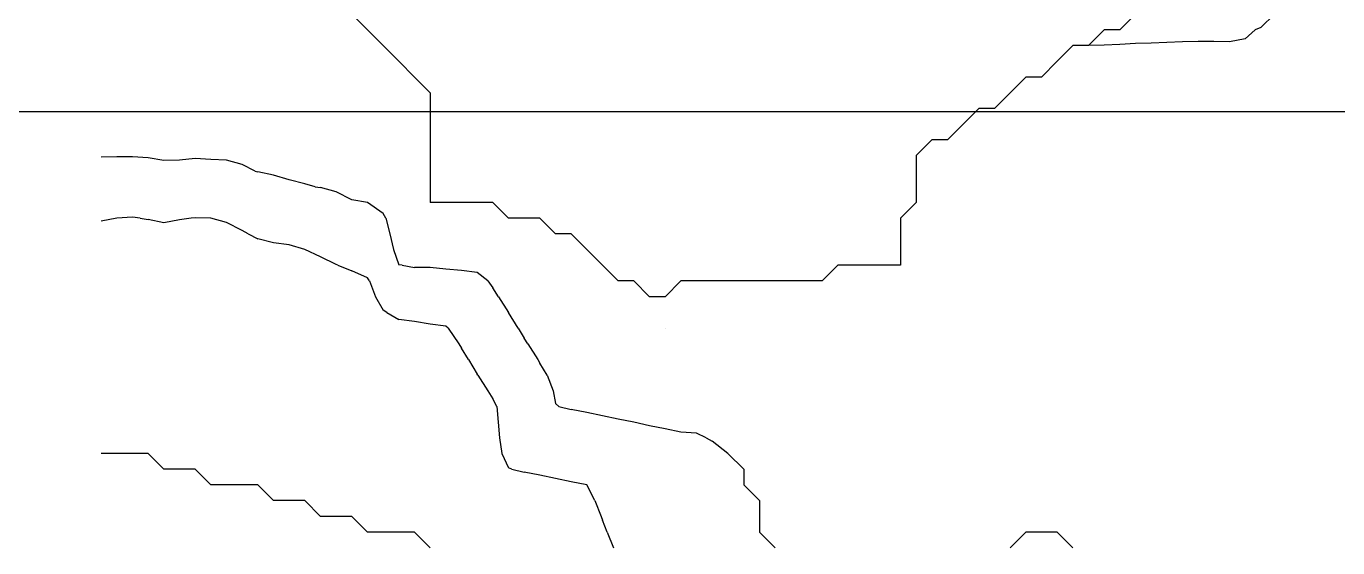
# Model space of a CAD drawing. Header units: feet. Extents: x 70 to 1025, y -1570 to -26.
# Drawn here: x 430.4 to 597.8, y -780 to -713.5 of the extents above; entities that cross this region are included whole.
import ezdxf

# ---------------------------------------------------------------- set-up
doc = ezdxf.new("R2010")
doc.units = ezdxf.units.FT
for name, color, linetype in [('BLDG-EXIST', 8, 'CONTINUOUS'), ('GRADE-FINISHED', 5, 'CONTINUOUS'), ('TOPO-EXIST', 8, 'CONTINUOUS')]:
    doc.layers.add(name, color=color, linetype=linetype)

msp = doc.modelspace()

# ---------------------------------------------------------------- linework, layer by layer
at = {"layer": 'BLDG-EXIST'}
msp.add_line((109.6, -724.4), (651.8, -724.4), dxfattribs=at)
at = {"layer": 'GRADE-FINISHED'}
for p, q in [((474, -714, 2593), (472, -712, 2593)), ((589.735, -712, 2593), (588, -713.704, 2593)), ((474, -714, 2593), (474, -714, 2593)), ((476, -716, 2593), (474, -714, 2593)), ((587.286, -714, 2593), (586, -715.142, 2593)), ((588, -713.704, 2593), (587.286, -714, 2593)), ((476, -716, 2593), (476, -716, 2593)), ((478, -718, 2593), (476, -716, 2593)), ((564, -716, 2593), (562, -718, 2593)), ((566, -716, 2593), (564, -716, 2593)), ((568, -715.943, 2593), (566, -716, 2593)), ((566, -716, 2593), (566, -716, 2593)), ((570, -715.838, 2593), (568, -715.943, 2593)), ((572, -715.744, 2593), (570, -715.838, 2593)), ((574, -715.679, 2593), (572, -715.744, 2593)), ((576, -715.6, 2593), (574, -715.679, 2593)), ((578, -715.528, 2593), (576, -715.6, 2593)), ((580, -715.463, 2593), (578, -715.528, 2593)), ((582, -715.479, 2593), (580, -715.463, 2593)), ((584, -715.511, 2593), (582, -715.479, 2593)), ((586, -715.142, 2593), (584, -715.511, 2593)), ((478, -718, 2593), (478, -718, 2593)), ((480, -720, 2593), (478, -718, 2593)), ((562, -718, 2593), (560, -720, 2593)), ((562, -718, 2593), (562, -718, 2593)), ((480, -720, 2593), (480, -720, 2593)), ((482, -722, 2593), (480, -720, 2593)), ((558, -720, 2593), (556, -722, 2593)), ((560, -720, 2593), (558, -720, 2593)), ((560, -720, 2593), (560, -720, 2593)), ((482, -722, 2593), (482, -724, 2593)), ((556, -722, 2593), (554, -724, 2593)), ((556, -722, 2593), (556, -722, 2593)), ((482, -724, 2593), (482, -726, 2593)), ((552, -724, 2593), (550, -726, 2593)), ((554, -724, 2593), (552, -724, 2593)), ((554, -724, 2593), (554, -724, 2593)), ((482, -726, 2593), (482, -728, 2593)), ((550, -726, 2593), (548, -728, 2593)), ((550, -726, 2593), (550, -726, 2593)), ((482, -728, 2593), (482, -730, 2593)), ((546, -728, 2593), (544, -730, 2593)), ((548, -728, 2593), (546, -728, 2593)), ((548, -728, 2593), (548, -728, 2593)), ((442, -730.182, 2592), (440, -730.2, 2592)), ((444, -730.174, 2592), (442, -730.182, 2592)), ((446, -730.3, 2592), (444, -730.174, 2592)), ((448, -730.625, 2592), (446, -730.3, 2592)), ((450, -730.588, 2592), (448, -730.625, 2592)), ((452, -730.4, 2592), (450, -730.588, 2592)), ((454, -730.526, 2592), (452, -730.4, 2592)), ((456, -730.588, 2592), (454, -730.526, 2592)), ((458, -731.167, 2592), (456, -730.588, 2592)), ((459.667, -732, 2592), (458, -731.167, 2592)), ((482, -730, 2593), (482, -732, 2593)), ((544, -730, 2593), (544, -732, 2593)), ((459.667, -732, 2592), (460, -732.087, 2592)), ((462, -732.5, 2592), (460, -732.087, 2592)), ((464, -733.091, 2592), (462, -732.5, 2592)), ((466, -733.6, 2592), (464, -733.091, 2592)), ((482, -732, 2593), (482, -734, 2593)), ((544, -732, 2593), (544, -734, 2593)), ((467.333, -734, 2592), (466, -733.6, 2592)), ((467.333, -734, 2592), (468, -734.1, 2592)), ((470, -734.625, 2592), (468, -734.1, 2592)), ((472, -735.636, 2592), (470, -734.625, 2592)), ((482, -734, 2593), (482, -736, 2593)), ((544, -734, 2593), (544, -736, 2593)), ((474, -736, 2592), (472, -735.636, 2592)), ((474, -736, 2592), (474, -736, 2592)), ((476, -737.407, 2592), (474, -736, 2592)), ((482, -736, 2593), (482, -736, 2593)), ((484, -736, 2593), (482, -736, 2593)), ((486, -736, 2593), (484, -736, 2593)), ((488, -736, 2593), (486, -736, 2593)), ((490, -736, 2593), (488, -736, 2593)), ((492, -738, 2593), (490, -736, 2593)), ((544, -736, 2593), (542, -738, 2593)), ((544, -736, 2593), (544, -736, 2593)), ((442, -738, 2591), (440, -738.385, 2591)), ((444, -737.852, 2591), (442, -738, 2591)), ((442, -738, 2591), (442, -738, 2591)), ((445, -738, 2591), (444, -737.852, 2591)), ((445, -738, 2591), (446, -738.148, 2591)), ((451.5, -738, 2591), (450, -738.214, 2591)), ((452, -737.929, 2591), (451.5, -738, 2591)), ((454, -738, 2591), (452, -737.929, 2591)), ((454, -738, 2591), (454, -738, 2591)), ((456, -738.538, 2591), (454, -738, 2591)), ((476.327, -738, 2592), (476, -737.407, 2592)), ((476.327, -738, 2592), (476.857, -740, 2592)), ((492, -738, 2593), (492, -738, 2593)), ((494, -738, 2593), (492, -738, 2593)), ((496, -738, 2593), (494, -738, 2593)), ((498, -740, 2593), (496, -738, 2593)), ((542, -738, 2593), (542, -740, 2593)), ((448, -738.593, 2591), (446, -738.148, 2591)), ((450, -738.214, 2591), (448, -738.593, 2591)), ((458, -739.565, 2591), (456, -738.538, 2591)), ((458.769, -740, 2591), (458, -739.565, 2591)), ((458.769, -740, 2591), (460, -740.64, 2591)), ((462, -741.12, 2591), (460, -740.64, 2591)), ((464, -741.385, 2591), (462, -741.12, 2591)), ((466, -742, 2591), (464, -741.385, 2591)), ((476.857, -740, 2592), (477.308, -742, 2592)), ((498, -740, 2593), (498, -740, 2593)), ((500, -740, 2593), (498, -740, 2593)), ((502, -742, 2593), (500, -740, 2593)), ((542, -740, 2593), (542, -742, 2593)), ((466, -742, 2591), (466, -742, 2591)), ((468, -742.909, 2591), (466, -742, 2591)), ((470, -743.913, 2591), (468, -742.909, 2591)), ((477.308, -742, 2592), (478, -743.929, 2592)), ((502, -742, 2593), (502, -742, 2593)), ((504, -744, 2593), (502, -742, 2593)), ((542, -742, 2593), (542, -744, 2593)), ((470.222, -744, 2591), (470, -743.913, 2591)), ((470.222, -744, 2591), (472, -744.696, 2591)), ((474, -745.619, 2591), (472, -744.696, 2591)), ((478.4, -744, 2592), (478, -743.929, 2592)), ((478.4, -744, 2592), (480, -744.276, 2592)), ((482, -744.296, 2592), (480, -744.276, 2592)), ((484, -744.5, 2592), (482, -744.296, 2592)), ((486, -744.643, 2592), (484, -744.5, 2592)), ((488, -744.917, 2592), (486, -744.643, 2592)), ((504, -744, 2593), (504, -744, 2593)), ((506, -746, 2593), (504, -744, 2593)), ((534, -744, 2593), (532, -746, 2593)), ((536, -744, 2593), (534, -744, 2593)), ((538, -744, 2593), (536, -744, 2593)), ((540, -744, 2593), (538, -744, 2593)), ((542, -744, 2593), (540, -744, 2593)), ((542, -744, 2593), (542, -744, 2593)), ((474.267, -746, 2591), (474, -745.619, 2591)), ((474.267, -746, 2591), (475.021, -748, 2591)), ((489.368, -746, 2592), (488, -744.917, 2592)), ((489.368, -746, 2592), (490, -746.857, 2592)), ((506, -746, 2593), (506, -746, 2593)), ((508, -746, 2593), (506, -746, 2593)), ((510, -748, 2593), (508, -746, 2593)), ((514, -746, 2593), (512, -748, 2593)), ((516, -746, 2593), (514, -746, 2593)), ((518, -746, 2593), (516, -746, 2593)), ((520, -746, 2593), (518, -746, 2593)), ((522, -746, 2593), (520, -746, 2593)), ((524, -746, 2593), (522, -746, 2593)), ((526, -746, 2593), (524, -746, 2593)), ((528, -746, 2593), (526, -746, 2593)), ((530, -746, 2593), (528, -746, 2593)), ((532, -746, 2593), (530, -746, 2593)), ((532, -746, 2593), (532, -746, 2593)), ((475.021, -748, 2591), (476, -749.704, 2591)), ((490.727, -748, 2592), (490, -746.857, 2592)), ((490.727, -748, 2592), (492, -750, 2592)), ((510, -748, 2593), (510, -748, 2593)), ((512, -748, 2593), (510, -748, 2593)), ((512, -748, 2593), (512, -748, 2593)), ((476.471, -750, 2591), (476, -749.704, 2591)), ((476.471, -750, 2591), (478, -750.929, 2591)), ((480, -751.143, 2591), (478, -750.929, 2591)), ((482, -751.5, 2591), (480, -751.143, 2591)), ((484, -751.769, 2591), (482, -751.5, 2591)), ((492, -750, 2592), (492, -750, 2592)), ((493.217, -752, 2592), (492, -750, 2592)), ((484.286, -752, 2591), (484, -751.769, 2591)), ((484.286, -752, 2591), (485.636, -754, 2591)), ((493.217, -752, 2592), (494, -753.286, 2592)), ((512, -752, 2593), (512, -752, 2593)), ((512, -752, 2593), (512, -752, 2593)), ((512, -752, 2593), (512, -752, 2593)), ((512, -752, 2593), (512, -752, 2593)), ((485.636, -754, 2591), (486, -754.571, 2591)), ((486.87, -756, 2591), (486, -754.571, 2591)), ((494.455, -754, 2592), (494, -753.286, 2592)), ((494.455, -754, 2592), (495.727, -756, 2592)), ((486.87, -756, 2591), (488, -757.857, 2591)), ((495.727, -756, 2592), (496, -756.462, 2592)), ((496.909, -758, 2592), (496, -756.462, 2592)), ((488.091, -758, 2591), (488, -757.857, 2591)), ((488.091, -758, 2591), (489.364, -760, 2591)), ((496.909, -758, 2592), (497.704, -760, 2592)), ((489.364, -760, 2591), (490, -761, 2591)), ((490.519, -762, 2591), (490, -761, 2591)), ((497.704, -760, 2592), (498, -761.6, 2592)), ((490.519, -762, 2591), (490.667, -764, 2591)), ((498.4, -762, 2592), (498, -761.6, 2592)), ((498.4, -762, 2592), (500, -762.364, 2592)), ((502, -762.762, 2592), (500, -762.364, 2592)), ((504, -763.182, 2592), (502, -762.762, 2592)), ((506, -763.619, 2592), (504, -763.182, 2592)), ((490.667, -764, 2591), (490.846, -766, 2591)), ((508, -764, 2592), (506, -763.619, 2592)), ((508, -764, 2592), (508, -764, 2592)), ((510, -764.455, 2592), (508, -764, 2592)), ((512, -764.857, 2592), (510, -764.455, 2592)), ((514, -765.273, 2592), (512, -764.857, 2592)), ((490.846, -766, 2591), (491.12, -768, 2591)), ((516, -765.4, 2592), (514, -765.273, 2592)), ((517.2, -766, 2592), (516, -765.4, 2592)), ((517.2, -766, 2592), (518, -766.4, 2592)), ((520, -768, 2592), (518, -766.4, 2592)), ((442, -768, 2590), (440, -768, 2590)), ((444, -768, 2590), (442, -768, 2590)), ((446, -768, 2590), (444, -768, 2590)), ((448, -770, 2590), (446, -768, 2590)), ((491.12, -768, 2591), (492, -769.833, 2591)), ((520, -768, 2592), (520, -768, 2592)), ((522, -770, 2592), (520, -768, 2592)), ((492.4, -770, 2591), (492, -769.833, 2591)), ((448, -770, 2590), (448, -770, 2590)), ((450, -770, 2590), (448, -770, 2590)), ((452, -770, 2590), (450, -770, 2590)), ((454, -772, 2590), (452, -770, 2590)), ((492.4, -770, 2591), (494, -770.364, 2591)), ((496, -770.762, 2591), (494, -770.364, 2591)), ((498, -771.182, 2591), (496, -770.762, 2591)), ((500, -771.619, 2591), (498, -771.182, 2591)), ((522, -770, 2592), (522, -772, 2592)), ((454, -772, 2590), (454, -772, 2590)), ((456, -772, 2590), (454, -772, 2590)), ((458, -772, 2590), (456, -772, 2590)), ((460, -772, 2590), (458, -772, 2590)), ((462, -774, 2590), (460, -772, 2590)), ((502, -772, 2591), (500, -771.619, 2591)), ((502, -772, 2591), (502, -772, 2591)), ((503, -774, 2591), (502, -772, 2591)), ((522, -772, 2592), (522, -772, 2592)), ((524, -774, 2592), (522, -772, 2592)), ((462, -774, 2590), (462, -774, 2590)), ((464, -774, 2590), (462, -774, 2590)), ((466, -774, 2590), (464, -774, 2590)), ((468, -776, 2590), (466, -774, 2590)), ((503, -774, 2591), (503.818, -776, 2591)), ((524, -774, 2592), (524, -776, 2592)), ((468, -776, 2590), (468, -776, 2590)), ((470, -776, 2590), (468, -776, 2590)), ((472, -776, 2590), (470, -776, 2590)), ((474, -778, 2590), (472, -776, 2590)), ((503.818, -776, 2591), (504, -776.5, 2591)), ((504.6, -778, 2591), (504, -776.5, 2591)), ((524, -776, 2592), (524, -778, 2592)), ((474, -778, 2590), (474, -778, 2590)), ((476, -778, 2590), (474, -778, 2590)), ((478, -778, 2590), (476, -778, 2590)), ((480, -778, 2590), (478, -778, 2590)), ((482, -780, 2590), (480, -778, 2590)), ((504.6, -778, 2591), (505.4, -780, 2591)), ((524, -778, 2592), (524, -778, 2592)), ((526, -780, 2592), (524, -778, 2592)), ((558, -778, 2592), (556, -780, 2592)), ((560, -778, 2592), (558, -778, 2592)), ((562, -778, 2592), (560, -778, 2592)), ((564, -780, 2592), (562, -778, 2592))]:
    msp.add_line(p, q, dxfattribs=at)
at = {"layer": 'TOPO-EXIST'}
for p, q in [((474, -714, 2593), (472, -712, 2593)), ((572, -712, 2593), (570, -714, 2593)), ((474, -714, 2593), (474, -714, 2593)), ((476, -716, 2593), (474, -714, 2593)), ((568, -714, 2593), (566, -716, 2593)), ((570, -714, 2593), (568, -714, 2593)), ((570, -714, 2593), (570, -714, 2593)), ((476, -716, 2593), (476, -716, 2593)), ((478, -718, 2593), (476, -716, 2593)), ((564, -716, 2593), (562, -718, 2593)), ((566, -716, 2593), (564, -716, 2593)), ((566, -716, 2593), (566, -716, 2593)), ((478, -718, 2593), (478, -718, 2593)), ((480, -720, 2593), (478, -718, 2593)), ((562, -718, 2593), (560, -720, 2593)), ((562, -718, 2593), (562, -718, 2593)), ((480, -720, 2593), (480, -720, 2593)), ((482, -722, 2593), (480, -720, 2593)), ((558, -720, 2593), (556, -722, 2593)), ((560, -720, 2593), (558, -720, 2593)), ((560, -720, 2593), (560, -720, 2593)), ((482, -722, 2593), (482, -724, 2593)), ((556, -722, 2593), (554, -724, 2593)), ((556, -722, 2593), (556, -722, 2593)), ((482, -724, 2593), (482, -726, 2593)), ((552, -724, 2593), (550, -726, 2593)), ((554, -724, 2593), (552, -724, 2593)), ((554, -724, 2593), (554, -724, 2593)), ((482, -726, 2593), (482, -728, 2593)), ((550, -726, 2593), (548, -728, 2593)), ((550, -726, 2593), (550, -726, 2593)), ((482, -728, 2593), (482, -730, 2593)), ((546, -728, 2593), (544, -730, 2593)), ((548, -728, 2593), (546, -728, 2593)), ((548, -728, 2593), (548, -728, 2593)), ((442, -730.182, 2592), (440, -730.2, 2592)), ((444, -730.174, 2592), (442, -730.182, 2592)), ((446, -730.3, 2592), (444, -730.174, 2592)), ((448, -730.625, 2592), (446, -730.3, 2592)), ((450, -730.588, 2592), (448, -730.625, 2592)), ((452, -730.4, 2592), (450, -730.588, 2592)), ((454, -730.526, 2592), (452, -730.4, 2592)), ((456, -730.588, 2592), (454, -730.526, 2592)), ((458, -731.167, 2592), (456, -730.588, 2592)), ((459.667, -732, 2592), (458, -731.167, 2592)), ((482, -730, 2593), (482, -732, 2593)), ((544, -730, 2593), (544, -732, 2593)), ((459.667, -732, 2592), (460, -732.087, 2592)), ((462, -732.5, 2592), (460, -732.087, 2592)), ((464, -733.091, 2592), (462, -732.5, 2592)), ((466, -733.6, 2592), (464, -733.091, 2592)), ((482, -732, 2593), (482, -734, 2593)), ((544, -732, 2593), (544, -734, 2593)), ((467.333, -734, 2592), (466, -733.6, 2592)), ((467.333, -734, 2592), (468, -734.1, 2592)), ((470, -734.625, 2592), (468, -734.1, 2592)), ((472, -735.636, 2592), (470, -734.625, 2592)), ((482, -734, 2593), (482, -736, 2593)), ((544, -734, 2593), (544, -736, 2593)), ((474, -736, 2592), (472, -735.636, 2592)), ((474, -736, 2592), (474, -736, 2592)), ((476, -737.407, 2592), (474, -736, 2592)), ((482, -736, 2593), (482, -736, 2593)), ((484, -736, 2593), (482, -736, 2593)), ((486, -736, 2593), (484, -736, 2593)), ((488, -736, 2593), (486, -736, 2593)), ((490, -736, 2593), (488, -736, 2593)), ((492, -738, 2593), (490, -736, 2593)), ((544, -736, 2593), (542, -738, 2593)), ((544, -736, 2593), (544, -736, 2593)), ((442, -738, 2591), (440, -738.385, 2591)), ((444, -737.852, 2591), (442, -738, 2591)), ((442, -738, 2591), (442, -738, 2591)), ((445, -738, 2591), (444, -737.852, 2591)), ((445, -738, 2591), (446, -738.148, 2591)), ((451.5, -738, 2591), (450, -738.214, 2591)), ((452, -737.929, 2591), (451.5, -738, 2591)), ((454, -738, 2591), (452, -737.929, 2591)), ((454, -738, 2591), (454, -738, 2591)), ((456, -738.538, 2591), (454, -738, 2591)), ((476.327, -738, 2592), (476, -737.407, 2592)), ((476.327, -738, 2592), (476.857, -740, 2592)), ((492, -738, 2593), (492, -738, 2593)), ((494, -738, 2593), (492, -738, 2593)), ((496, -738, 2593), (494, -738, 2593)), ((498, -740, 2593), (496, -738, 2593)), ((542, -738, 2593), (542, -740, 2593)), ((448, -738.593, 2591), (446, -738.148, 2591)), ((450, -738.214, 2591), (448, -738.593, 2591)), ((458, -739.565, 2591), (456, -738.538, 2591)), ((458.769, -740, 2591), (458, -739.565, 2591)), ((458.769, -740, 2591), (460, -740.64, 2591)), ((462, -741.12, 2591), (460, -740.64, 2591)), ((464, -741.385, 2591), (462, -741.12, 2591)), ((466, -742, 2591), (464, -741.385, 2591)), ((476.857, -740, 2592), (477.308, -742, 2592)), ((498, -740, 2593), (498, -740, 2593)), ((500, -740, 2593), (498, -740, 2593)), ((502, -742, 2593), (500, -740, 2593)), ((542, -740, 2593), (542, -742, 2593)), ((466, -742, 2591), (466, -742, 2591)), ((468, -742.909, 2591), (466, -742, 2591)), ((470, -743.913, 2591), (468, -742.909, 2591)), ((477.308, -742, 2592), (478, -743.929, 2592)), ((502, -742, 2593), (502, -742, 2593)), ((504, -744, 2593), (502, -742, 2593)), ((542, -742, 2593), (542, -744, 2593)), ((470.222, -744, 2591), (470, -743.913, 2591)), ((470.222, -744, 2591), (472, -744.696, 2591)), ((474, -745.619, 2591), (472, -744.696, 2591)), ((478.4, -744, 2592), (478, -743.929, 2592)), ((478.4, -744, 2592), (480, -744.276, 2592)), ((482, -744.296, 2592), (480, -744.276, 2592)), ((484, -744.5, 2592), (482, -744.296, 2592)), ((486, -744.643, 2592), (484, -744.5, 2592)), ((488, -744.917, 2592), (486, -744.643, 2592)), ((504, -744, 2593), (504, -744, 2593)), ((506, -746, 2593), (504, -744, 2593)), ((534, -744, 2593), (532, -746, 2593)), ((536, -744, 2593), (534, -744, 2593)), ((538, -744, 2593), (536, -744, 2593)), ((540, -744, 2593), (538, -744, 2593)), ((542, -744, 2593), (540, -744, 2593)), ((542, -744, 2593), (542, -744, 2593)), ((474.267, -746, 2591), (474, -745.619, 2591)), ((474.267, -746, 2591), (475.021, -748, 2591)), ((489.368, -746, 2592), (488, -744.917, 2592)), ((489.368, -746, 2592), (490, -746.857, 2592)), ((506, -746, 2593), (506, -746, 2593)), ((508, -746, 2593), (506, -746, 2593)), ((510, -748, 2593), (508, -746, 2593)), ((514, -746, 2593), (512, -748, 2593)), ((516, -746, 2593), (514, -746, 2593)), ((518, -746, 2593), (516, -746, 2593)), ((520, -746, 2593), (518, -746, 2593)), ((522, -746, 2593), (520, -746, 2593)), ((524, -746, 2593), (522, -746, 2593)), ((526, -746, 2593), (524, -746, 2593)), ((528, -746, 2593), (526, -746, 2593)), ((530, -746, 2593), (528, -746, 2593)), ((532, -746, 2593), (530, -746, 2593)), ((532, -746, 2593), (532, -746, 2593)), ((475.021, -748, 2591), (476, -749.704, 2591)), ((490.727, -748, 2592), (490, -746.857, 2592)), ((490.727, -748, 2592), (492, -750, 2592)), ((510, -748, 2593), (510, -748, 2593)), ((512, -748, 2593), (510, -748, 2593)), ((512, -748, 2593), (512, -748, 2593)), ((476.471, -750, 2591), (476, -749.704, 2591)), ((476.471, -750, 2591), (478, -750.929, 2591)), ((480, -751.143, 2591), (478, -750.929, 2591)), ((482, -751.5, 2591), (480, -751.143, 2591)), ((484, -751.769, 2591), (482, -751.5, 2591)), ((492, -750, 2592), (492, -750, 2592)), ((493.217, -752, 2592), (492, -750, 2592)), ((484.286, -752, 2591), (484, -751.769, 2591)), ((484.286, -752, 2591), (485.636, -754, 2591)), ((493.217, -752, 2592), (494, -753.286, 2592)), ((512, -752, 2593), (512, -752, 2593)), ((512, -752, 2593), (512, -752, 2593)), ((512, -752, 2593), (512, -752, 2593)), ((512, -752, 2593), (512, -752, 2593)), ((485.636, -754, 2591), (486, -754.571, 2591)), ((486.87, -756, 2591), (486, -754.571, 2591)), ((494.455, -754, 2592), (494, -753.286, 2592)), ((494.455, -754, 2592), (495.727, -756, 2592)), ((486.87, -756, 2591), (488, -757.857, 2591)), ((495.727, -756, 2592), (496, -756.462, 2592)), ((496.909, -758, 2592), (496, -756.462, 2592)), ((488.091, -758, 2591), (488, -757.857, 2591)), ((488.091, -758, 2591), (489.364, -760, 2591)), ((496.909, -758, 2592), (497.704, -760, 2592)), ((489.364, -760, 2591), (490, -761, 2591)), ((490.519, -762, 2591), (490, -761, 2591)), ((497.704, -760, 2592), (498, -761.6, 2592)), ((490.519, -762, 2591), (490.667, -764, 2591)), ((498.4, -762, 2592), (498, -761.6, 2592)), ((498.4, -762, 2592), (500, -762.364, 2592)), ((502, -762.762, 2592), (500, -762.364, 2592)), ((504, -763.182, 2592), (502, -762.762, 2592)), ((506, -763.619, 2592), (504, -763.182, 2592)), ((490.667, -764, 2591), (490.846, -766, 2591)), ((508, -764, 2592), (506, -763.619, 2592)), ((508, -764, 2592), (508, -764, 2592)), ((510, -764.455, 2592), (508, -764, 2592)), ((512, -764.857, 2592), (510, -764.455, 2592)), ((514, -765.273, 2592), (512, -764.857, 2592)), ((490.846, -766, 2591), (491.12, -768, 2591)), ((516, -765.4, 2592), (514, -765.273, 2592)), ((517.2, -766, 2592), (516, -765.4, 2592)), ((517.2, -766, 2592), (518, -766.4, 2592)), ((520, -768, 2592), (518, -766.4, 2592)), ((442, -768, 2590), (440, -768, 2590)), ((444, -768, 2590), (442, -768, 2590)), ((446, -768, 2590), (444, -768, 2590)), ((448, -770, 2590), (446, -768, 2590)), ((491.12, -768, 2591), (492, -769.833, 2591)), ((520, -768, 2592), (520, -768, 2592)), ((522, -770, 2592), (520, -768, 2592)), ((492.4, -770, 2591), (492, -769.833, 2591)), ((448, -770, 2590), (448, -770, 2590)), ((450, -770, 2590), (448, -770, 2590)), ((452, -770, 2590), (450, -770, 2590)), ((454, -772, 2590), (452, -770, 2590)), ((492.4, -770, 2591), (494, -770.364, 2591)), ((496, -770.762, 2591), (494, -770.364, 2591)), ((498, -771.182, 2591), (496, -770.762, 2591)), ((500, -771.619, 2591), (498, -771.182, 2591)), ((522, -770, 2592), (522, -772, 2592)), ((454, -772, 2590), (454, -772, 2590)), ((456, -772, 2590), (454, -772, 2590)), ((458, -772, 2590), (456, -772, 2590)), ((460, -772, 2590), (458, -772, 2590)), ((462, -774, 2590), (460, -772, 2590)), ((502, -772, 2591), (500, -771.619, 2591)), ((502, -772, 2591), (502, -772, 2591)), ((503, -774, 2591), (502, -772, 2591)), ((522, -772, 2592), (522, -772, 2592)), ((524, -774, 2592), (522, -772, 2592)), ((462, -774, 2590), (462, -774, 2590)), ((464, -774, 2590), (462, -774, 2590)), ((466, -774, 2590), (464, -774, 2590)), ((468, -776, 2590), (466, -774, 2590)), ((503, -774, 2591), (503.818, -776, 2591)), ((524, -774, 2592), (524, -776, 2592)), ((468, -776, 2590), (468, -776, 2590)), ((470, -776, 2590), (468, -776, 2590)), ((472, -776, 2590), (470, -776, 2590)), ((474, -778, 2590), (472, -776, 2590)), ((503.818, -776, 2591), (504, -776.5, 2591)), ((504.6, -778, 2591), (504, -776.5, 2591)), ((524, -776, 2592), (524, -778, 2592)), ((474, -778, 2590), (474, -778, 2590)), ((476, -778, 2590), (474, -778, 2590)), ((478, -778, 2590), (476, -778, 2590)), ((480, -778, 2590), (478, -778, 2590)), ((482, -780, 2590), (480, -778, 2590)), ((504.6, -778, 2591), (505.4, -780, 2591)), ((524, -778, 2592), (524, -778, 2592)), ((526, -780, 2592), (524, -778, 2592)), ((558, -778, 2592), (556, -780, 2592)), ((560, -778, 2592), (558, -778, 2592)), ((562, -778, 2592), (560, -778, 2592)), ((564, -780, 2592), (562, -778, 2592))]:
    msp.add_line(p, q, dxfattribs=at)

doc.saveas('drawing.dxf')
